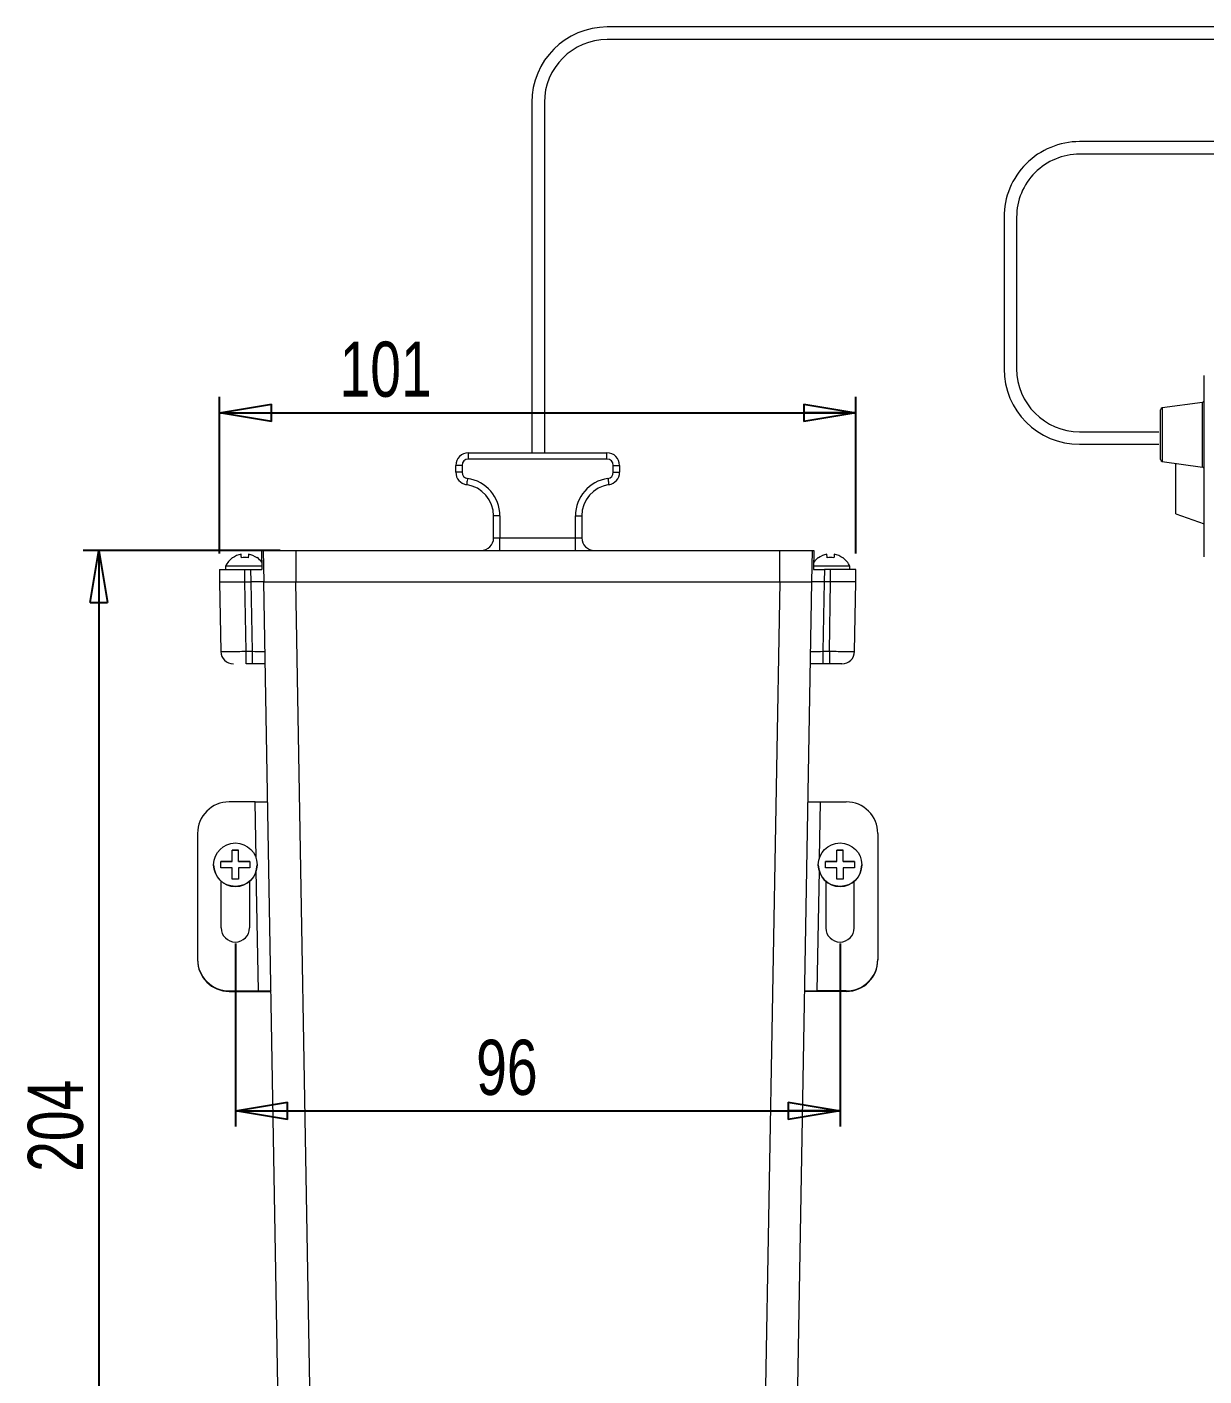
# Model space of a CAD drawing. Header units: millimetres. Extents: x 47 to 989, y 42 to 1399.
# Drawn here: x 46.8 to 420.6, y 470 to 898.3 of the extents above; entities that cross this region are included whole.
import ezdxf

# ---------------------------------------------------------------- set-up
doc = ezdxf.new("R2010")
doc.units = ezdxf.units.MM
doc.header["$LTSCALE"] = 5
doc.layers.add('LEVEL0', color=179, linetype='Continuous')
doc.styles.add('SLDTEXTSTYLE0', font='TXT', dxfattribs={"width": 0.75})
doc.dimstyles.new('SLDDIMSTYLE0', dxfattribs={"dimtxt": 17.5, "dimasz": 16.51, "dimexe": 0, "dimexo": 0.0625, "dimgap": 4.375, "dimtad": 1, "dimdec": 0, "dimlfac": 0.5, "dimrnd": 1e-09, "dimzin": 12, "dimdsep": 46, "dimtxsty": 'SLDTEXTSTYLE0', "dimblk1": 'CLOSED', "dimblk2": 'CLOSED', "dimsah": 1, "dimcen": 0.09, "dimadec": 0, "dimazin": 3, "dimtfac": 1, "dimtdec": 0, "dimtofl": 0, "dimtmove": 0, "dimatfit": 3, "dimldrblk": 'CLOSED', "dimfxl": 0, "dimfrac": 2, "dimtolj": 1, "dimtzin": 12, "dimarcsym": 0})

# ---------------------------------------------------------------- blocks, each defined once
blk = doc.blocks.new('_CLOSED')
at = {"color": 0, "linetype": 'ByBlock', "lineweight": -2}
for p, q in [((-1, 0.166667), (0, 0)), ((-1, 0.166667), (-1, -0.166667)), ((0, 0), (-1, -0.166667)), ((0, 0), (-1, 0))]:
    blk.add_line(p, q, dxfattribs=at)
blk = doc.blocks.new('_D_9')
at = {"layer": 'LEVEL0', "color": 7}
for p, q in [((127.17, 732.06), (64.62, 732.06)), ((69.62, 732.06), (69.62, 324.06)), ((133.97, 324.06), (64.62, 324.06))]:
    blk.add_line(p, q, dxfattribs=at)
at = {"layer": 'LEVEL0', "color": 7, "xscale": 16.51, "yscale": 16.51}
for p, rotation in [((69.62, 732.06, 35.2), 90.0000000000004), ((69.62, 324.06, 35.2), 270.0000000000004)]:
    blk.add_blockref('_CLOSED', p, dxfattribs=dict(at, rotation=rotation))
at = {"layer": 'LEVEL0', "color": 7, "insert": (47.06, 534.77), "char_height": 17.5, "attachment_point": 1, "rotation": 90, "style": 'SLDTEXTSTYLE0'}
blk.add_mtext('204', dxfattribs=at)
blk = doc.blocks.new('_D_10')
at = {"layer": 'LEVEL0', "color": 7}
for p, q in [((107.97, 731.06), (107.97, 780.81)), ((309.97, 731.06), (309.97, 780.81)), ((107.97, 775.81), (309.97, 775.81))]:
    blk.add_line(p, q, dxfattribs=at)
at = {"layer": 'LEVEL0', "color": 7, "xscale": 16.51, "yscale": 16.51, "rotation": 180.0000000000004}
blk.add_blockref('_CLOSED', (107.97, 775.81, 35.2), dxfattribs=at)
at = {"layer": 'LEVEL0', "color": 7, "xscale": 16.51, "yscale": 16.51}
blk.add_blockref('_CLOSED', (309.97, 775.81, 35.2), dxfattribs=at)
at = {"layer": 'LEVEL0', "color": 7, "insert": (146.04, 798.37), "char_height": 17.5, "attachment_point": 1, "style": 'SLDTEXTSTYLE0'}
blk.add_mtext('101', dxfattribs=at)
blk = doc.blocks.new('_D_11')
at = {"layer": 'LEVEL0', "color": 7}
for p, q in [((112.97, 607.25), (112.97, 549.17)), ((304.97, 607.25), (304.97, 549.17)), ((112.97, 554.17), (304.97, 554.17))]:
    blk.add_line(p, q, dxfattribs=at)
at = {"layer": 'LEVEL0', "color": 7, "xscale": 16.51, "yscale": 16.51, "rotation": 180.0000000000004}
blk.add_blockref('_CLOSED', (112.97, 554.17, 35.2), dxfattribs=at)
at = {"layer": 'LEVEL0', "color": 7, "xscale": 16.51, "yscale": 16.51}
blk.add_blockref('_CLOSED', (304.97, 554.17, 35.2), dxfattribs=at)
at = {"layer": 'LEVEL0', "color": 7, "insert": (189.43, 576.72, 35.2), "char_height": 17.5, "attachment_point": 1, "style": 'SLDTEXTSTYLE0'}
blk.add_mtext('96', dxfattribs=at)

msp = doc.modelspace()

# ---------------------------------------------------------------- linework, layer by layer
at = {"color": 7, "linetype": 'Continuous', "lineweight": 15}
for p, q in [((420.55, 758.82), (420.55, 787.58)), ((406.75, 760.94), (406.75, 776.71)), ((420.03, 779.09), (407.27, 777.3)), ((186.97, 763.06), (230.97, 763.06)), ((182.97, 756.91), (182.97, 759.06)), ((234.97, 759.06), (234.97, 756.91)), ((407.27, 760.34), (420.03, 758.55)), ((411.55, 743.7), (411.55, 759.74)), ((420.55, 730.07), (420.55, 758.82)), ((194.97, 736.06), (194.97, 743.06)), ((222.97, 743.06), (222.97, 736.06)), ((411.55, 743.7), (420.55, 740.5)), ((121.27, 732.06), (121.37, 726.06)), ((121.27, 732.06), (121.81, 732.06)), ((121.81, 732.06), (121.98, 722.06)), ((121.81, 732.06), (132.17, 732.06)), ((132.17, 732.06), (285.77, 732.06)), ((285.77, 732.06), (296.13, 732.06)), ((296.13, 732.06), (295.96, 722.06)), ((296.13, 732.06), (296.67, 732.06)), ((296.67, 732.06), (296.56, 726.06)), ((305.86, 729.8), (305.85, 729.7)), ((107.97, 726.06), (107.97, 722.06)), ((107.97, 726.06), (115.97, 726.06)), ((109.87, 727.06), (109.87, 726.06)), ((115.97, 727.06), (109.87, 727.06)), ((121.36, 727.06), (115.97, 727.06)), ((115.97, 726.06), (117.91, 726.06)), ((117.91, 726.06), (121.37, 726.06)), ((296.56, 726.06), (300.03, 726.06)), ((301.97, 727.06), (296.58, 727.06)), ((301.97, 726.06), (300.03, 726.06)), ((308.07, 727.06), (301.97, 727.06)), ((309.97, 726.06), (301.97, 726.06)), ((308.07, 726.06), (308.07, 727.06)), ((309.97, 722.06), (309.97, 726.06)), ((107.97, 722.06), (108.35, 699.99)), ((107.97, 722.06), (115.97, 722.06)), ((107.97, 722.06), (115.97, 722.06)), ((115.97, 722.06), (117.98, 722.06)), ((121.98, 722.06), (117.98, 722.06)), ((121.98, 722.06), (122.59, 722.06)), ((128.97, 324.06), (122.02, 722.06)), ((122.59, 722.06), (128.7, 722.06)), ((128.7, 722.06), (132.17, 722.06)), ((132.17, 722.06), (285.77, 722.06)), ((285.77, 722.06), (289.23, 722.06)), ((295.92, 722.06), (288.97, 324.06)), ((289.23, 722.06), (295.35, 722.06)), ((295.35, 722.06), (295.96, 722.06)), ((299.96, 722.06), (295.96, 722.06)), ((301.97, 722.06), (299.96, 722.06)), ((309.97, 722.06), (301.97, 722.06)), ((309.97, 722.06), (301.97, 722.06)), ((309.58, 699.99), (309.97, 722.06)), ((116.35, 696.06), (116.35, 700.06)), ((118.4, 696.06), (116.35, 696.06)), ((122.47, 696.06), (118.4, 696.06)), ((299.53, 696.06), (295.46, 696.06)), ((301.58, 696.06), (299.53, 696.06)), ((119.24, 652.24), (110.97, 652.24)), ((298.7, 652.24), (306.97, 652.24)), ((100.97, 642.24), (100.97, 602.25)), ((316.97, 642.24), (316.97, 602.25)), ((111.97, 636.92), (113.97, 636.92)), ((113.97, 636.9), (111.97, 636.9)), ((303.97, 636.92), (305.97, 636.92)), ((305.97, 636.9), (303.97, 636.9)), ((106.07, 632.3), (106.07, 632.25)), ((108.37, 633.32), (111.97, 633.34)), ((111.97, 633.3), (108.37, 633.3)), ((111.97, 627.72), (111.97, 631.34)), ((117.57, 633.3), (113.97, 633.3)), ((117.57, 631.32), (113.97, 631.34)), ((117.57, 633.32), (117.57, 631.32)), ((119.87, 632.25), (119.87, 632.3)), ((298.07, 632.3), (298.07, 632.25)), ((300.37, 633.32), (303.97, 633.34)), ((303.97, 633.3), (300.37, 633.3)), ((303.97, 627.72), (303.97, 631.34)), ((309.57, 633.3), (305.97, 633.3)), ((309.57, 631.32), (305.97, 631.34)), ((309.57, 633.32), (309.57, 631.32)), ((311.87, 632.25), (311.87, 632.3)), ((108.47, 612.25), (108.47, 627.02)), ((113.97, 627.72), (111.97, 627.72)), ((117.47, 627.02), (117.47, 612.25)), ((300.47, 627.02), (300.47, 612.25)), ((305.97, 627.72), (303.97, 627.72)), ((309.47, 612.25), (309.47, 627.02)), ((100.97, 602.25), (100.97, 602.08)), ((316.97, 602.25), (316.97, 602.08)), ((110.97, 592.25), (120.29, 592.25)), ((110.97, 592.08), (124.29, 592.08)), ((306.97, 592.08), (293.65, 592.08)), ((306.97, 592.25), (297.65, 592.25))]:
    msp.add_line(p, q, dxfattribs=at)
at = {"color": 8, "linetype": 'Continuous', "lineweight": 0}
for p, q in [((407.27, 777.3), (407.27, 768.82)), ((420.03, 768.82), (420.03, 779.09)), ((407.27, 768.82), (407.27, 760.34)), ((420.03, 758.55), (420.03, 768.82)), ((186.97, 761.06), (186.97, 763.06)), ((230.97, 761.06), (230.97, 763.06)), ((184.97, 759.06), (182.97, 759.06)), ((184.97, 759.06), (184.97, 756.91)), ((230.97, 761.06), (186.97, 761.06)), ((232.97, 756.91), (232.97, 759.06)), ((232.97, 759.06), (234.97, 759.06)), ((184.97, 756.91), (182.97, 756.91)), ((232.97, 756.91), (234.97, 756.91)), ((196.97, 743.06), (194.97, 743.06)), ((196.97, 743.06), (196.97, 736.06)), ((220.97, 743.06), (222.97, 743.06)), ((220.97, 736.06), (220.97, 743.06)), ((194.97, 736.06), (196.97, 736.06)), ((196.97, 732.06), (196.97, 736.06)), ((196.97, 736.06), (220.97, 736.06)), ((220.97, 732.06), (220.97, 736.06)), ((220.97, 736.06), (222.97, 736.06)), ((132.17, 732.06), (132.17, 722.06)), ((285.77, 732.06), (285.77, 722.06)), ((115.97, 722.06), (115.97, 726.06)), ((117.98, 722.06), (117.91, 726.06)), ((300.03, 726.06), (299.96, 722.06)), ((301.97, 722.06), (301.97, 726.06)), ((116.35, 700.06), (115.97, 722.06)), ((118.4, 700.06), (118.02, 722.06)), ((132.02, 722.06), (138.97, 324.06)), ((278.97, 324.06), (285.92, 722.06)), ((299.92, 722.06), (299.53, 700.06)), ((301.58, 700.06), (301.97, 722.06)), ((116.35, 700.06), (118.4, 700.06)), ((118.4, 696.06), (118.4, 700.06)), ((299.53, 700.06), (299.53, 696.06)), ((299.53, 700.06), (301.58, 700.06)), ((301.58, 700.06), (301.58, 696.06)), ((119.55, 634.37), (119.24, 652.24)), ((298.7, 652.24), (298.39, 634.37)), ((120.29, 592.25), (119.62, 630.41)), ((298.32, 630.41), (297.65, 592.25)), ((110.97, 592.25), (110.97, 592.08)), ((306.97, 592.25), (306.97, 592.08))]:
    msp.add_line(p, q, dxfattribs=at)
at = {"color": 8, "linetype": 'Continuous', "lineweight": 0, "flags": 128}
for points in [[(186.68, 754.93), (186.63, 754.55), (186.57, 754.18), (186.52, 753.83), (186.48, 753.53), (186.44, 753.29), (186.42, 753.11), (186.4, 752.99), (186.4, 752.96)], [(231.25, 754.93), (231.31, 754.55), (231.36, 754.18), (231.41, 753.83), (231.46, 753.53), (231.49, 753.29), (231.52, 753.11), (231.53, 752.99), (231.54, 752.96)], [(118.4, 700.06), (119.19, 700.04), (119.94, 700.03), (120.63, 700.02), (121.23, 700.01), (121.73, 700), (122.1, 699.99), (122.33, 699.99), (122.41, 699.99)], [(295.53, 699.99), (295.61, 699.99), (295.83, 699.99), (296.2, 700), (296.7, 700.01), (297.31, 700.02), (298, 700.03), (298.75, 700.04), (299.53, 700.06)]]:
    msp.add_lwpolyline(points, dxfattribs=at)
at = {"color": 7, "linetype": 'Continuous', "lineweight": 15, "flags": 128}
for points in [[(112.09, 729.7), (112.08, 729.74), (112.08, 729.78), (112.08, 729.8), (112.08, 729.8)], [(114.89, 729.7), (114.87, 729.91), (114.85, 730.1), (114.84, 730.27), (114.82, 730.42), (114.81, 730.56), (114.8, 730.67), (114.79, 730.77), (114.79, 730.84)], [(117.15, 730.84), (117.14, 730.77), (117.13, 730.67), (117.12, 730.56), (117.11, 730.42), (117.1, 730.27), (117.08, 730.1), (117.07, 729.91), (117.05, 729.7)], [(119.86, 729.8), (119.86, 729.8), (119.86, 729.78), (119.85, 729.74), (119.85, 729.7)], [(298.09, 729.7), (298.08, 729.74), (298.08, 729.78), (298.08, 729.8), (298.08, 729.8)], [(300.89, 729.7), (300.87, 729.91), (300.85, 730.1), (300.84, 730.27), (300.82, 730.42), (300.81, 730.56), (300.8, 730.67), (300.79, 730.77), (300.79, 730.84)], [(303.15, 730.84), (303.14, 730.77), (303.13, 730.67), (303.12, 730.56), (303.11, 730.42), (303.1, 730.27), (303.08, 730.1), (303.07, 729.91), (303.05, 729.7)]]:
    msp.add_lwpolyline(points, dxfattribs=at)
at = {"color": 7, "linetype": 'Continuous', "lineweight": 15}
for centre in [(112.97, 632.3), (304.97, 632.3)]:
    msp.add_circle(centre, 6.9, dxfattribs=at)
for centre, radius, start, end in [((419.95, 779.69), 0.6, 278, 0), ((407.35, 776.71), 0.6, 98, 180), ((186.97, 759.06), 4, 90, 180), ((230.97, 759.06), 4, 0, 90), ((407.35, 760.94), 0.6, 180, 262), ((419.95, 757.96), 0.6, 0, 82), ((186.97, 756.91), 4, 180, 261.7868), ((230.97, 756.91), 4, 278.2132, 0), ((184.97, 743.06), 10, 0, 81.7868), ((232.97, 743.06), 10, 98.2132, 180), ((190.97, 736.06), 4, 270, 0), ((226.97, 736.06), 4, 180, 270), ((115.97, 724.41), 6.65, 125.7936, 156.5087), ((115.97, 724.31), 6.64, 100.2311, 125.7629), ((115.97, 724.07), 5.74, 79.1358, 100.8642), ((115.97, 724.31), 6.64, 54.2372, 79.7688), ((115.97, 724.41), 6.65, 36.2202, 54.2064), ((301.97, 724.41), 6.65, 125.7936, 143.7798), ((301.97, 724.31), 6.64, 100.2312, 125.7628), ((301.97, 724.07), 5.74, 79.1358, 100.8642), ((301.97, 724.31), 6.64, 54.2371, 79.7689), ((301.97, 724.41), 6.65, 23.4913, 54.2064), ((112.35, 700.06), 4, 181.2091, 270.0003), ((305.58, 700.06), 4, 269.9998, 359.2494), ((110.97, 642.24), 10, 89.9954, 179.9958), ((306.97, 642.24), 10, 0.0042, 90.0046), ((112.97, 632.25), 6.9, 180.0063, 359.9937), ((304.97, 632.25), 6.9, 180.0063, 359.9937), ((112.97, 612.25), 4.5, 180.0065, 359.9935), ((304.97, 612.25), 4.5, 180.0065, 359.9935), ((110.97, 602.25), 10, 180.0045, 270.0043), ((110.97, 602.08), 10, 180.0045, 270.0043), ((306.97, 602.25), 10, 269.9957, 359.9955), ((306.97, 602.08), 10, 269.9957, 359.9955)]:
    msp.add_arc(centre, radius, start, end, dxfattribs=at)
at = {"color": 8, "linetype": 'Continuous', "lineweight": 0}
for centre, radius, start, end in [((186.97, 759.06), 2, 90, 180), ((230.97, 759.06), 2, 0, 90), ((186.97, 756.91), 2, 180, 261.7868), ((184.97, 743.06), 12, 0, 81.7868), ((232.97, 743.06), 12, 98.2132, 180), ((230.97, 756.91), 2, 278.2132, 0)]:
    msp.add_arc(centre, radius, start, end, dxfattribs=at)
at = {"color": 7, "linetype": 'Continuous', "lineweight": 15}
for centre, start_param, end_param in [((119.24, 652.31), 4.712389, 6.28349), ((298.7, 652.31), 3.141288, 4.712389), ((120.29, 592.32), 4.712389, 6.28349), ((297.65, 592.32), 3.141288, 4.712389)]:
    msp.add_ellipse(centre, major_axis=(4, 0), ratio=0.01745, start_param=start_param, end_param=end_param, dxfattribs=at)
for points, knots in [([(108.46, 699.99), (108.45, 699.99), (108.45, 699.99), (109.46, 700), (111.25, 700.01), (113.66, 700.03), (115.45, 700.05), (116.35, 700.06)], [0, 0, 0, 0, 0.141102, 0.355826, 0.57054, 0.785262, 1, 1, 1, 1]), ([(305.53, 696.06), (305.55, 696.06), (305.6, 696.06), (305.23, 696.06), (304.46, 696.06), (303.33, 696.06), (302.31, 696.06), (301.72, 696.06), (301.58, 696.06)], [0, 0, 0, 0, 0.072445, 0.287519, 0.502585, 0.717627, 0.932637, 1, 1, 1, 1]), ([(111.97, 633.34), (111.97, 634.13), (111.97, 635.36), (111.97, 636.51), (111.97, 636.92)], [0, 0, 0, 0, 0.6445954, 1, 1, 1, 1]), ([(113.97, 633.34), (113.97, 634.13), (113.97, 635.36), (113.97, 636.51), (113.97, 636.92)], [0, 0, 0, 0, 0.6445954, 1, 1, 1, 1]), ([(303.97, 633.34), (303.97, 634.13), (303.97, 635.36), (303.97, 636.51), (303.97, 636.92)], [0, 0, 0, 0, 0.6445954, 1, 1, 1, 1]), ([(305.97, 633.34), (305.97, 634.13), (305.97, 635.36), (305.97, 636.51), (305.97, 636.92)], [0, 0, 0, 0, 0.6445954, 1, 1, 1, 1]), ([(108.37, 631.32), (108.37, 631.65), (108.37, 632.32), (108.37, 632.99), (108.37, 633.32)], [0, 0, 0, 0, 0.500005, 1, 1, 1, 1]), ([(111.97, 631.34), (111.17, 631.33), (109.94, 631.33), (108.78, 631.32), (108.37, 631.32)], [0, 0, 0, 0, 0.644594, 1, 1, 1, 1]), ([(113.97, 633.34), (114.76, 633.33), (116, 633.33), (117.16, 633.32), (117.57, 633.32)], [0, 0, 0, 0, 0.6445929, 1, 1, 1, 1]), ([(113.97, 631.34), (113.97, 630.54), (113.97, 629.3), (113.97, 628.13), (113.97, 627.72)], [0, 0, 0, 0, 0.644595, 1, 1, 1, 1]), ([(300.37, 631.32), (300.37, 631.65), (300.37, 632.32), (300.37, 632.99), (300.37, 633.32)], [0, 0, 0, 0, 0.500005, 1, 1, 1, 1]), ([(303.97, 631.34), (303.17, 631.33), (301.94, 631.33), (300.78, 631.32), (300.37, 631.32)], [0, 0, 0, 0, 0.644593, 1, 1, 1, 1]), ([(305.97, 633.34), (306.76, 633.33), (308, 633.33), (309.16, 633.32), (309.57, 633.32)], [0, 0, 0, 0, 0.644594, 1, 1, 1, 1]), ([(305.97, 631.34), (305.97, 630.54), (305.97, 629.3), (305.97, 628.13), (305.97, 627.72)], [0, 0, 0, 0, 0.644595, 1, 1, 1, 1])]:
    msp.add_open_spline(points, degree=3, knots=knots, dxfattribs=at)
at = {"color": 8, "linetype": 'Continuous', "lineweight": 0}
msp.add_open_spline([(301.58, 700.06), (301.86, 700.06), (303.04, 700.05), (305.07, 700.03), (307.33, 700.01), (308.87, 699.99), (309.62, 699.99), (309.51, 699.99), (309.48, 699.99)], degree=3, knots=[0, 0, 0, 0, 0.0672872, 0.2820474, 0.496821, 0.7115958, 0.9263588, 1, 1, 1, 1], dxfattribs=at)
at = {"layer": 'LEVEL0', "color": 7, "lineweight": 0}
msp.add_line((529.91, 898.26), (231.08, 898.26), dxfattribs=at)
at = {"layer": 'LEVEL0', "color": 7, "lineweight": 15}
for p, q in [((529.91, 898.26), (231.08, 898.26)), ((529.91, 894.26), (231.08, 894.26)), ((207.08, 874.26), (207.08, 763.07)), ((211.08, 874.26), (211.08, 763.07)), ((529.91, 861.87), (381.04, 861.87)), ((529.91, 857.87), (381.04, 857.87)), ((357.04, 837.87), (357.04, 789.78)), ((361.04, 837.87), (361.04, 789.78)), ((381.04, 769.78), (406.24, 769.78)), ((381.04, 765.78), (406.24, 765.78))]:
    msp.add_line(p, q, dxfattribs=at)
at = {"layer": 'LEVEL0', "color": 7, "lineweight": 0}
msp.add_arc((231.08, 874.26), 24, 90, 180, dxfattribs=at)
at = {"layer": 'LEVEL0', "color": 7, "lineweight": 15}
for centre, radius, start, end in [((231.08, 874.26), 24, 90, 180), ((231.08, 874.26), 20, 90, 180), ((381.04, 837.87), 24, 89.998, 180.0037), ((381.04, 837.87), 20, 89.998, 180.0037), ((381.04, 789.78), 24, 180.0037, 270), ((381.04, 789.78), 20, 180.0037, 270)]:
    msp.add_arc(centre, radius, start, end, dxfattribs=at)

# ---------------------------------------------------------------- dimensions: what is measured, and where the dimension line sits
at = {"layer": 'LEVEL0', "color": 7}
for base, p1, p2, picture, middle in [((309.97, 775.81), (107.97, 726.06), (309.97, 726.06), '_D_10', (165.43, 775.81)), ((304.97, 554.17), (112.97, 612.25), (304.97, 612.25), '_D_11', (209.47, 554.17))]:
    dim = msp.add_linear_dim(base=base, p1=p1, p2=p2, dimstyle='SLDDIMSTYLE0', dxfattribs=at)
    dim.commit()
    dim.dimension.update_dxf_attribs({"geometry": picture, "text_midpoint": middle, "dimtype": 160})
dim = msp.add_linear_dim(base=(69.62, 324.06), p1=(132.17, 732.06), p2=(138.97, 324.06), angle=90, dimstyle='SLDDIMSTYLE0', dxfattribs=at)
dim.commit()
dim.dimension.update_dxf_attribs({"geometry": '_D_9', "text_midpoint": (69.62, 554.16), "dimtype": 160})

doc.saveas('drawing.dxf')
